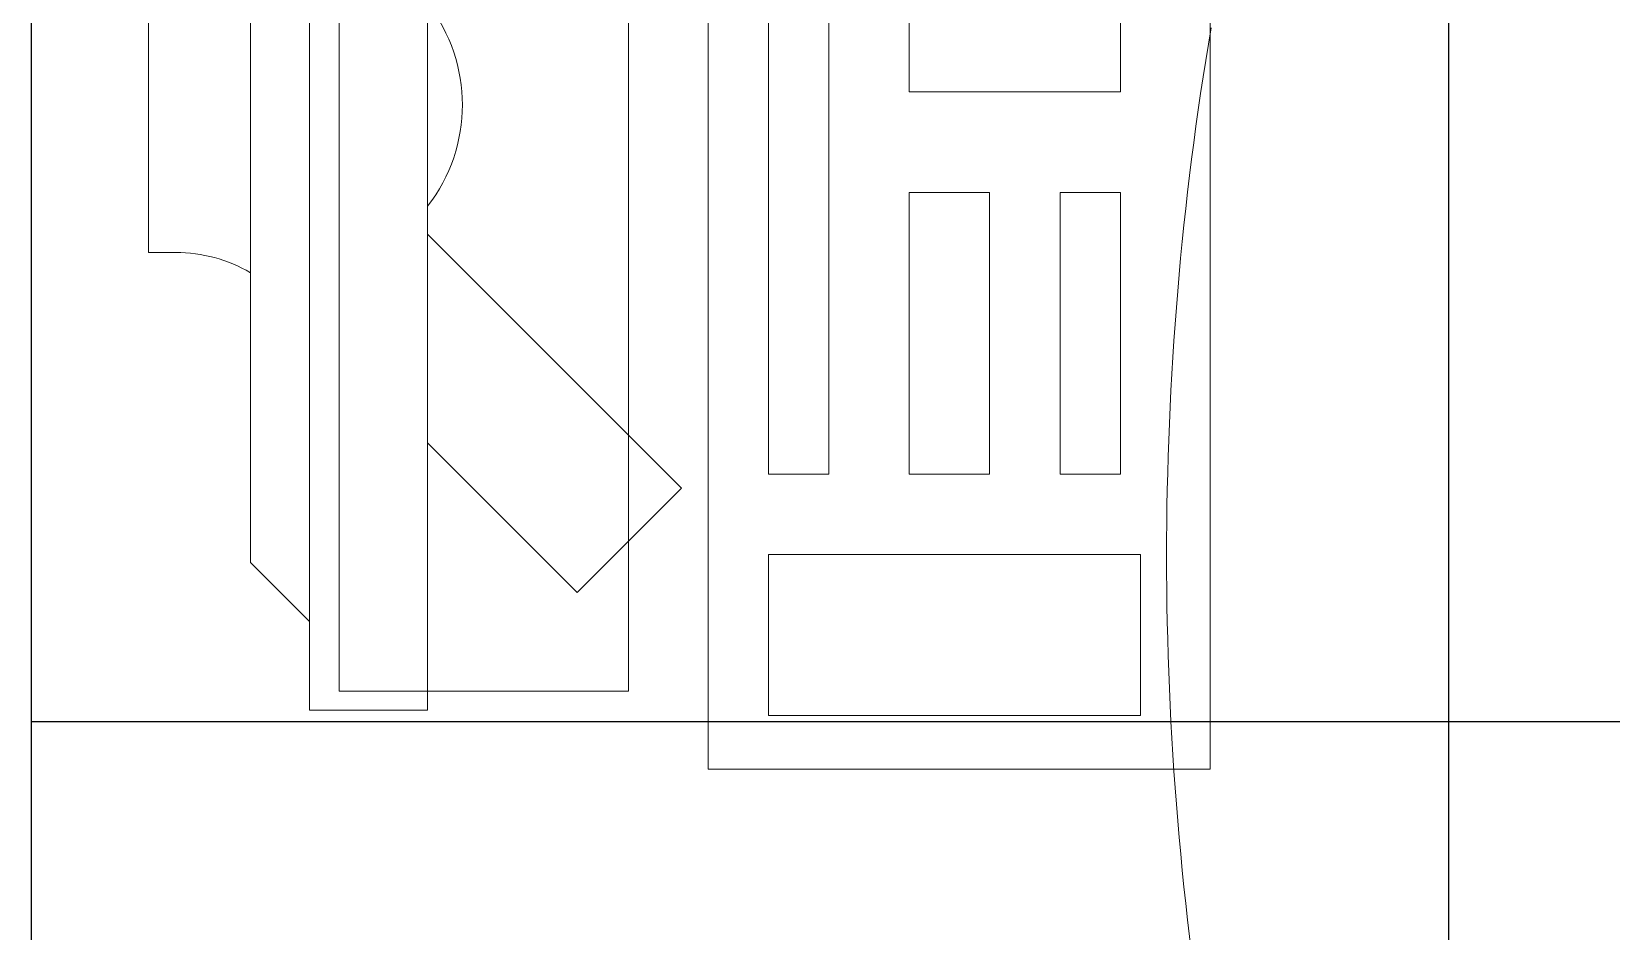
# Model space of a CAD drawing. Extents: x -12260 to 304645, y -29287 to 19916.
# Drawn here: x 19216 to 19751, y 3176 to 3481 of the extents above; entities that cross this region are included whole.
import ezdxf

# ---------------------------------------------------------------- set-up
doc = ezdxf.new("R2010")
doc.units = 0
doc.header["$LTSCALE"] = 0.25
doc.linetypes.add('DASHDOT', pattern=[25.4, 12.7, -6.35, 0, -6.35])
doc.layers.add('01-First Floor$0$FALSE CEILING', color=251, linetype='Continuous')
for name, color, linetype, lineweight in [('01-First Floor$0$LOADING', 253, 'Continuous', 5), ('01-First Floor$0$Walls', 251, 'Continuous', 5), ('E-LITE-CLNG-CNDT', 6, 'DASHDOT', 35)]:
    doc.layers.add(name, color=color, linetype=linetype, lineweight=lineweight)

# ---------------------------------------------------------------- blocks, each defined once
blk = doc.blocks.new('01-First Floor$0$ITCWLS1-P')
at = {"layer": '01-First Floor$0$LOADING'}
for p, q in [((-0.1699999999364366, 0.4500000000224986), (-0.1699999999982538, 2.177102942368947e-11)), ((5.8179239204037e-11, 0.4500000000006708), (0, -5.684341886080801e-14)), ((-0.3050894508817521, 0.4300000000222326, 5.3202569008301e-09), (-0.3050894508804873, 0.02000000002220759, 5.343067100739562e-09)), ((-0.265089450882698, 0.4300000000221189, 5.314275900412946e-09), (-0.2650894508814332, 0.0200000000220939, 5.33708610118977e-09)), ((-0.2949999999692636, 0.0263850739974032), (-0.2949999999146087, 0.409385074006309)), ((-0.1969999999965069, 0.0263850739865461), (-0.1969999999456604, 0.4093850739918139)), ((-0.3250894508822739, 0.3800000000193791, 5.32572680053689e-09), (-0.325089450880796, 0.07000000002517481, 5.343578302063889e-09)), ((-0.3596121910766215, 0.1750000000220666), (-0.3596121910766215, 0.2750000000220325)), ((-0.3503228691952245, 0.1750000000220666), (-0.3596121910766215, 0.1750000000220666)), ((-0.325089450880796, 0.07000000002517481, 5.343578302063889e-09), (-0.3050894508804731, 0.05000000002468141, 5.341579500765803e-09)), ((-0.1969999999965069, 0.0263850739865461), (-0.2949999999728163, 0.0263850739974032)), ((-0.3050894508804873, 0.02000000002220759, 5.343067100739562e-09), (-0.2650894508814332, 0.0200000000220939, 5.33708610118977e-09)), ((-0.1699999999982538, 2.177102942368947e-11), (0, -5.684341886080801e-14))]:
    blk.add_line(p, q, dxfattribs=at)
at = {"layer": '01-First Floor$0$LOADING', "extrusion": (2.482808999990439e-10, -3.184080000000002e-10, -1)}
for p, q in [((-0.265089450881959, 0.1811879379461629), (-0.1790704612764387, 0.09516894834109735)), ((-0.2650894508817601, 0.110477259827519), (-0.2144258003355617, 0.05981360928160484)), ((-0.1790704612764387, 0.09516894834109735), (-0.2144258003355617, 0.05981360928160484))]:
    blk.add_line(p, q, dxfattribs=at)
at = {"layer": '01-First Floor$0$LOADING'}
for points in [[(-0.1291389324433112, 0.4089273506178301), (-0.1291389324869954, 0.09995759135557591), (-0.1495693688193853, 0.0999575913592139), (-0.1495693687722905, 0.4304734261704652)], [(-0.149568471824324, 0.0999575913592139), (-0.1495690132306038, 0.09995768589050158), (-0.1495695460430682, 0.09995784057798573), (-0.1495700616679869, 0.0999580554217232), (-0.1495705601055022, 0.09995831323413995), (-0.1495710241680115, 0.0999586226091651), (-0.1495714452618131, 0.09995897495298323), (-0.1495718147930063, 0.09995936167166519), (-0.1495721327618185, 0.09995977417167978), (-0.1495724507305738, 0.09996034135917853), (-0.1495726999493172, 0.09996092573419446), (-0.1495728718243754, 0.09996152729667074), (-0.1495729663555494, 0.09996212885920386), (-0.1495729921367399, 0.09996274760925417), (-0.1495729405743305, 0.09996335776543219), (-0.1495728202617954, 0.09996397651542566), (-0.1495726226055183, 0.09996458667166053), (-0.1495723390117689, 0.09996511948423858), (-0.1495720382305308, 0.09996560073420824), (-0.1495716858868263, 0.09996603042168317), (-0.1495713077617609, 0.0999663999529048), (-0.1495708780743144, 0.09996673510914889), (-0.1495703968242879, 0.09996703589047229), (-0.1495698640117951, 0.09996728510918729), (-0.1495692882305946, 0.09996750854668335), (-0.1495686866679762, 0.09996762026548822), (-0.1495680679180111, 0.09996765464046575), (-0.1495674319805573, 0.09996762026548822), (-0.1495667960429898, 0.09996750854668335), (-0.1495661772930532, 0.09996732807798026), (-0.1495655843242218, 0.09996707026550666), (-0.1495650343242687, 0.09996674370296432), (-0.1495645444805405, 0.09996633120294973), (-0.149564123386881, 0.0999659187028783), (-0.1495637624492474, 0.0999654202654483), (-0.1495634530742791, 0.0999648702654099), (-0.1495632124492658, 0.09996427729669222), (-0.1495630319805059, 0.09996365854669875), (-0.1495629288555165, 0.09996303120288985), (-0.1495629030742975, 0.09996240385925148), (-0.1495629632305508, 0.09996180229671836), (-0.149563074949242, 0.09996130385917468), (-0.1495632382304564, 0.09996082260920502), (-0.1495634530742791, 0.09996035854669572), (-0.1495637022930794, 0.0999599116717036), (-0.1495639858868287, 0.0999595077654476), (-0.1495643038555272, 0.09995912964046738), (-0.1495646476055015, 0.09995880307798188), (-0.1495650171368368, 0.09995851089041707), (-0.1495654124492773, 0.09995826167170208), (-0.1495658335431074, 0.09995804682796461), (-0.1495667015118443, 0.09995775464045664), (-0.1495675952618285, 0.09995760854667424), (-0.149568471824324, 0.0999575913592139)], [(-0.1495726226055183, 0.0999608827654015), (-0.1495727429180533, 0.09996131245293327), (-0.1495728374493126, 0.09996174214046505), (-0.1495728976055943, 0.09996217182793998), (-0.1495729147929694, 0.09996260151547176), (-0.1495728976055943, 0.09996303120288985), (-0.1495728374493126, 0.09996346089042163), (-0.1495727343243232, 0.09996389057795341), (-0.1495725882305123, 0.09996432026542834), (-0.1495633327618862, 0.09996436323416447), (-0.1495630921368729, 0.0999635038592146), (-0.1495630061992586, 0.09996263589039245), (-0.1495630233867757, 0.09996220620297436), (-0.1495630921368729, 0.09996176792174083), (-0.1495631866680469, 0.09996132964045046), (-0.1495633327618862, 0.0999608827654015), (-0.1495726226055183, 0.0999608827654015)], [(-0.149568471824324, 0.09995767729668614), (-0.1495701905741953, 0.09995820151544876), (-0.1495701991680107, 0.09995830464049504), (-0.1495701304180557, 0.0999583905779673), (-0.1495702335430167, 0.0999584507342206), (-0.1495703882305577, 0.09995844214046201), (-0.1495705515118289, 0.09995844214046201), (-0.14957066323052, 0.09995851089041707), (-0.1495703452618216, 0.09995850229671532), (-0.1495701819805788, 0.09995851089041707), (-0.1495700444805834, 0.09995857104669881), (-0.1495701304180557, 0.09995873432791313), (-0.1495702679179658, 0.09995883745295941), (-0.149570594480565, 0.09995892339048851), (-0.1495709640117866, 0.09995894917170745), (-0.1495711358868164, 0.09995896635916779), (-0.1495712991679738, 0.09995900073420216), (-0.1495707233867734, 0.09995900073420216), (-0.1495707233867734, 0.09995908667167441), (-0.1495709468243831, 0.09995925854667576), (-0.149571196042956, 0.09995937026548063), (-0.1495717632305684, 0.09995945620295288), (-0.149571660105579, 0.09995949057798725), (-0.1495715397929871, 0.09995948198417182), (-0.1495714280742959, 0.09995949057798725), (-0.1495713335429798, 0.09995953354672338), (-0.1495714366679692, 0.09995988589048466), (-0.1495717460429375, 0.0999599116717036), (-0.1495720726055367, 0.09995992026546219), (-0.1495719608867319, 0.09995996323419831), (-0.1495718319805235, 0.09995996323419831), (-0.149571556980618, 0.09995996323419831), (-0.1495715913555102, 0.09996010073416528), (-0.1495716772929825, 0.09996020385921156), (-0.1495719265118396, 0.09996039292167325), (-0.149572381980505, 0.09996039292167325), (-0.1495723218243938, 0.0999604530779834), (-0.1495722358868079, 0.09996046167162831), (-0.1495720468243178, 0.0999604530779834), (-0.1495720210430136, 0.09996052182793846), (-0.1495720468243178, 0.09996059057795037), (-0.1495720811993806, 0.09996066792166403), (-0.1495720726055367, 0.09996074526543453), (-0.149568574949285, 0.09996074526543453), (-0.1495685491680376, 0.09996069370299665), (-0.1495685835429867, 0.09996064214044509), (-0.1495686007306176, 0.09996058198419178), (-0.1495685491680376, 0.09996051323417987), (-0.1495636249492236, 0.09996051323417987), (-0.149563539011865, 0.09996071948421559), (-0.1495633929179974, 0.09996071948421559), (-0.1495637882304379, 0.09995994604668113), (-0.1495685147930317, 0.09995986010920888), (-0.1495684632305938, 0.0999597569841626), (-0.1495683858867949, 0.09995967964044894), (-0.1495682827618054, 0.09995961089049388), (-0.1495682054180634, 0.09995951635920619), (-0.1495654038554903, 0.09995949057798725), (-0.1495641577617732, 0.09995945620295288), (-0.1495658507305677, 0.0999594304216771), (-0.149565902293034, 0.09995939604669957), (-0.149565902293034, 0.09995932729663082), (-0.149565902293034, 0.099959249952974), (-0.14956593666804, 0.09995916401544491), (-0.1495658077618316, 0.09995906089045548), (-0.1495656616680208, 0.09995900932796076), (-0.1495654983867496, 0.09995899214044357), (-0.1495653351055353, 0.09995899214044357), (-0.1495649827618308, 0.09995902651547794), (-0.1495646476055015, 0.09995900073420216), (-0.149564879636813, 0.0999589405780057), (-0.1495651632304771, 0.0999589405780057), (-0.1495654382304963, 0.0999589405780057), (-0.1495656874492397, 0.09995888042166712), (-0.1495656530742906, 0.09995870854663735), (-0.1495656272930717, 0.09995851089041707), (-0.14956525776185, 0.09995851089041707), (-0.1495653608868395, 0.0999584507342206), (-0.1495654983867496, 0.0999584507342206), (-0.1495656530742906, 0.0999584507342206), (-0.1495657905742007, 0.0999583905779673), (-0.1495658077618316, 0.0999582960466796), (-0.1495657476056351, 0.09995820151544876), (-0.1495660483868733, 0.0999580554217232), (-0.1495663663555717, 0.09995793510921658), (-0.1495670280742445, 0.09995777182797383), (-0.1495676897930025, 0.09995768589050158), (-0.1495683515117889, 0.09995767729668614), (-0.149568471824324, 0.09995767729668614)], [(-0.1495706202617839, 0.09996450073424512), (-0.149570594480565, 0.0999646210466949), (-0.1495705772930478, 0.09996474995296012), (-0.1495723561992861, 0.09996479292175309), (-0.1495706202617839, 0.09996481010921343), (-0.1495705171367661, 0.09996490464044427), (-0.1495704913555471, 0.09996499057797337), (-0.1495705171367661, 0.09996507651544562), (-0.149570637449159, 0.09996507651544562), (-0.1495705601055022, 0.09996517964037821), (-0.1495706116679401, 0.0999652655779073), (-0.1495707233867734, 0.09996527417172274), (-0.1495709897930055, 0.0999652655779073), (-0.1495710585429606, 0.09996517964037821), (-0.1495711530743336, 0.09996511089042315), (-0.1495713593243408, 0.09996495620288215), (-0.1495713679180284, 0.09996503354670949), (-0.1495713249492781, 0.0999650937029628), (-0.1495712819805419, 0.09996515385915927), (-0.1495712733867549, 0.09996523979668837), (-0.1495720726055367, 0.0999652655779073), (-0.1495718921368052, 0.09996529135923993), (-0.1495716944805281, 0.09996529135923993), (-0.1495712991679738, 0.09996529995294168), (-0.1495711702617655, 0.09996548042170161), (-0.1495710499493725, 0.09996570385919767), (-0.1495711874493963, 0.09996575542169239), (-0.1495713679180426, 0.09996575542169239), (-0.1495717632305684, 0.09996575542169239), (-0.1495700444805834, 0.09996603901544177), (-0.1495700788555894, 0.09996596167172811), (-0.1495700874491774, 0.09996584995292324), (-0.1495699929180034, 0.0999658241717043), (-0.1495698640117951, 0.09996584995292324), (-0.149569786668053, 0.09996602182792458), (-0.1495697522929902, 0.09996613354672945), (-0.149569760886834, 0.09996624526542064), (-0.1495712991679738, 0.09996624526542064), (-0.1495698983867442, 0.09996627964045501), (-0.149569760886834, 0.09996642573418058), (-0.1495698124492719, 0.09996655464044579), (-0.1495698382305761, 0.09996662339040085), (-0.1495698382305761, 0.0999667093278731), (-0.1495707233867734, 0.09996673510914889), (-0.1495704655742429, 0.09996678667170045), (-0.1495701905741669, 0.09996678667170045), (-0.1495696147929948, 0.0999667952654022), (-0.1495695546368268, 0.09996688120287445), (-0.1495696147929948, 0.09996699292167932), (-0.1495697093242541, 0.09996701870301195), (-0.1495698382305761, 0.09996701870301195), (-0.149569760886834, 0.09996725073420976), (-0.1495687038556071, 0.09996750854668335), (-0.1495681624492136, 0.09996757729669525), (-0.149567612449232, 0.0999675687029935), (-0.1495674663555917, 0.09996748276546441), (-0.1495672944805335, 0.09996745698418863), (-0.149567122605589, 0.0999674226092111), (-0.1495670022929971, 0.09996728510918729), (-0.1495661429180473, 0.09996722495299082), (-0.1495669765117782, 0.09996716479668066), (-0.1495668046368337, 0.09996699292167932), (-0.1495666069805566, 0.09996687260922954), (-0.1495663921368475, 0.09996680385921763), (-0.149566160105536, 0.09996676948421168), (-0.149565197605483, 0.09996673510914889), (-0.1495662632305255, 0.09996673510914889), (-0.1495662202617893, 0.0999666147966991), (-0.1495662890117444, 0.09996658901542332), (-0.1495663319805942, 0.09996653745287176), (-0.1495664265117966, 0.09996642573418058), (-0.1495666069805566, 0.0999664687029167), (-0.149566658542966, 0.0999666147966991), (-0.1495667960429898, 0.09996673510914889), (-0.1495668905743059, 0.09996667495295242), (-0.149566864793087, 0.09996656323420439), (-0.1495668046368337, 0.09996646010921495), (-0.1495667015118158, 0.09996637417171428), (-0.1495665726056075, 0.0999663054217308), (-0.1495651374492581, 0.09996627964045501), (-0.1495646476055015, 0.09996627964045501), (-0.1495664007305493, 0.09996609917169508), (-0.1495664265117966, 0.09996602182792458), (-0.1495663749492167, 0.09996591010923339), (-0.1495662632305255, 0.0999658155779457), (-0.1495641577617732, 0.09996575542169239), (-0.1495661772930532, 0.09996575542169239), (-0.1495662804180711, 0.09996559214044964), (-0.1495663835430605, 0.09996560932790999), (-0.1495665124492405, 0.09996565229670296), (-0.1495665124492405, 0.09996572964041661), (-0.1495668046368337, 0.09996575542169239), (-0.149567122605589, 0.09996575542169239), (-0.1495671999492743, 0.09996568667173733), (-0.1495672858868602, 0.09996553198419633), (-0.1495671999492743, 0.09996536010919499), (-0.1495638483868191, 0.09996529995294168), (-0.1495664007305493, 0.09996522260922802), (-0.1495662632305255, 0.09996507651544562), (-0.1495663233868072, 0.0999648702654099), (-0.149563539011865, 0.09996481010921343), (-0.1495662804180711, 0.09996473276538609), (-0.1495663491680119, 0.0999646296404535), (-0.1495663663555433, 0.09996450073424512), (-0.1495665468242748, 0.09996450073424512), (-0.1495665897930252, 0.09996461245293631), (-0.1495666327617755, 0.09996474995296012), (-0.149566959324261, 0.0999647757342359), (-0.1495673202617525, 0.09996479292175309), (-0.1495673460429714, 0.09996450073424512), (-0.1495706202617839, 0.09996450073424512)], [(-0.1495707835429982, 0.09996536010919499), (-0.1495707749492112, 0.09996538589047077), (-0.1495707663556232, 0.09996540307793111), (-0.1495707147930432, 0.0999654288592069), (-0.14957066323052, 0.09996544604672408), (-0.1495706202617839, 0.09996547182794302), (-0.149570594480565, 0.09996544604672408), (-0.1495705772930478, 0.0999654202654483), (-0.1495705858867211, 0.09996538589047077), (-0.1495706030742383, 0.09996536010919499), (-0.1495706288555709, 0.09996534292173465), (-0.1495706546367899, 0.09996533432791921), (-0.1495706890118242, 0.09996533432791921), (-0.1495707233867734, 0.09996536010919499), (-0.1495707835429982, 0.09996536010919499)], [(-0.149570439793024, 0.09996536010919499), (-0.1495704054179754, 0.09996553198419633), (-0.1495703796367707, 0.09996562651542718), (-0.1495703280741907, 0.09996570385919767), (-0.1495700444805834, 0.09996570385919767), (-0.1495700444805834, 0.09996550620292055), (-0.1495701476055444, 0.09996551479673599), (-0.1495702249492297, 0.09996544604672408), (-0.1495703108868156, 0.09996536870295358), (-0.149570439793024, 0.09996536010919499)], [(-0.1495698983867442, 0.0999648702654099), (-0.1495698811991986, 0.09996500776543371), (-0.1495698038555702, 0.09996516245291787), (-0.1495696749492481, 0.09996521401541258), (-0.1495695202618208, 0.09996521401541258), (-0.1495691851056336, 0.09996522260922802), (-0.149569477292971, 0.09996498198421477), (-0.1495696577618162, 0.09996488745292709), (-0.1495698640117951, 0.0999648702654099), (-0.1495698983867442, 0.0999648702654099)], [(-0.1495697179179842, 0.09996536010919499), (-0.1495696663555179, 0.09996549760919038), (-0.1495695804180457, 0.09996565229670296), (-0.1495693397930324, 0.09996569526543908), (-0.149569090574218, 0.09996569526543908), (-0.149568574949285, 0.09996570385919767), (-0.1495685577617678, 0.09996560932790999), (-0.1495686007306176, 0.09996551479673599), (-0.1495687554180449, 0.09996536010919499), (-0.1495697179179842, 0.09996536010919499)], [(-0.1495692108868525, 0.09996633120294973), (-0.1495691851056336, 0.09996637417171428), (-0.1495691163555364, 0.09996638276544445), (-0.1495690476055813, 0.0999663999529048), (-0.1495690046367315, 0.0999664687029167), (-0.1495691507305992, 0.09996651167165282), (-0.1495692968241826, 0.09996648589040547), (-0.1495694429180219, 0.09996645151545636), (-0.1495696147929948, 0.09996645151545636), (-0.1495696405741853, 0.0999666147966991), (-0.1495694686992408, 0.09996665776543523), (-0.1495692710429637, 0.09996664057791804), (-0.1495688585430059, 0.0999666147966991), (-0.1495687983867811, 0.09996651167165282), (-0.149568574949285, 0.09996647729673214), (-0.1495684460430766, 0.09996645151545636), (-0.1495683257305416, 0.09996636557792726), (-0.1495692108868525, 0.09996633120294973)], [(-0.1495694171368029, 0.09996586714044042), (-0.1495693226055437, 0.09996597885921688), (-0.1495692280742276, 0.09996618510922417), (-0.1495684288555594, 0.09996618510922417), (-0.1495684116680138, 0.09996605620295895), (-0.1495684890118127, 0.09996590151541795), (-0.1495683429179735, 0.09996587573419902), (-0.1495684116680138, 0.09996585854673867), (-0.1495689186992593, 0.09996584995292324), (-0.1495694171368029, 0.09996586714044042)], [(-0.1495687554180449, 0.0999648702654099), (-0.1495686952617632, 0.09996507651544562), (-0.1495685405742506, 0.0999650937029628), (-0.1495683686992777, 0.0999651022967214), (-0.1495683515117605, 0.09996489604674252), (-0.1495685405742506, 0.0999648702654099), (-0.1495687554180449, 0.0999648702654099)], [(-0.1495685147930317, 0.09996000620299128), (-0.1495684890118127, 0.09996034995293712), (-0.1495637624492474, 0.09996037573415606), (-0.1495637624492474, 0.09996028979662697), (-0.1495637968242818, 0.09996019526545297), (-0.1495638741680239, 0.09996000620299128), (-0.1495685147930317, 0.09996000620299128)], [(-0.1495676897929741, 0.09995922417169822), (-0.1495678530742452, 0.0999592757341361), (-0.1495679476056182, 0.09995930151541188), (-0.1495680421367922, 0.09995934448420485), (-0.14956777573056, 0.09995939604669957), (-0.1495674749491798, 0.09995939604669957), (-0.1495668561992431, 0.09995939604669957), (-0.1495669163556101, 0.09995931010917047), (-0.1495670968242564, 0.09995926714049119), (-0.1495672858868602, 0.09995925854667576), (-0.1495674921368106, 0.09995925854667576), (-0.1495676897929741, 0.09995922417169822)], [(-0.149567612449232, 0.09996609917169508), (-0.149567715574193, 0.09996618510922417), (-0.1495676811993008, 0.09996618510922417), (-0.1495676296368629, 0.09996618510922417), (-0.1495676038556155, 0.09996618510922417), (-0.1495675780742829, 0.09996616792170698), (-0.1495675694806096, 0.09996614214037436), (-0.1495675694806096, 0.09996609917169508), (-0.149567612449232, 0.09996609917169508)], [(-0.1495673460429714, 0.0999648702654099), (-0.1495672515117974, 0.09996500776543371), (-0.1495671827618423, 0.09996517964037821), (-0.1495669765117782, 0.09996520542171083), (-0.1495667530742537, 0.09996522260922802), (-0.1495667530742537, 0.0999648702654099), (-0.1495673202617525, 0.0999648702654099), (-0.1495673460429714, 0.0999648702654099)]]:
    blk.add_lwpolyline(points, dxfattribs=at)
for points in [[(-0.1018984156073657, 0.4304734261639851), (-0.03039169360621941, 0.430473426156766), (-0.03039169363538008, 0.2294380549173525), (-0.1018984156364695, 0.2294380549245716)], [(-0.1018984156401075, 0.1953641349062991), (-0.07465770397172378, 0.195364134902718), (-0.07465770398562199, 0.09995759134710624), (-0.1018984156540057, 0.09995759135063054)], [(-0.0303916936390749, 0.19536413489908), (-0.05082212997157853, 0.19536413489908), (-0.05082212998445357, 0.09995759134392301), (-0.03039169365186467, 0.09995759134386617)], [(-0.149569440002665, 0.09996346430301628), (-0.149569438420798, 0.0999634824943314), (-0.1495694336751683, 0.09996349989472719), (-0.1495694257660034, 0.09996351650414681), (-0.1495694146930191, 0.09996353074080844), (-0.1495694012472768, 0.0999635433956314), (-0.1495693854287623, 0.09996355288672021), (-0.1495693688193569, 0.09996355921407485), (-0.1495693506279565, 0.09996356633240566), (-0.1495693340185653, 0.09996357582355131), (-0.1495693197819037, 0.09996358847837428), (-0.1495693079179858, 0.09996360350595523), (-0.1495692984269681, 0.0999636201154317), (-0.1495692920994713, 0.09996363830668997), (-0.149569288935794, 0.09996365728892442), (-0.1495692897267418, 0.09996367627110203), (-0.1495692936813384, 0.09996369525333648), (-0.1495693007996977, 0.09996371265373227), (-0.1495693102908433, 0.09996372926309505), (-0.1495693229455526, 0.09996374349981352), (-0.1495693379732472, 0.099963755363774), (-0.1495693553736004, 0.09996376406388663), (-0.1495693735648445, 0.09996377039135496), (-0.1495693925470505, 0.09996377276411295), (-0.1495698908304064, 0.09996377276411295), (-0.1495699074398544, 0.09996377197319362), (-0.1495699232583547, 0.09996376801859697), (-0.1495699382859073, 0.09996376090026615), (-0.149569951731678, 0.09996375219998299), (-0.1495699643864725, 0.09996374112705553), (-0.1495699738776466, 0.09996372768131323), (-0.1495699817868399, 0.09996371265373227), (-0.1495699865323559, 0.09996369683517514), (-0.1495699881143082, 0.09996368022575552), (-0.1495699873233605, 0.09996366361633591), (-0.1495699841595695, 0.09996364779777878), (-0.1495699778322432, 0.09996363277019782), (-0.1495699691320169, 0.09996361853353619), (-0.1495699580590042, 0.0999636066696894), (-0.1495699446132903, 0.09996359638762442), (-0.1495699303766287, 0.09996358847837428), (-0.1495699145581284, 0.09996358294188212), (-0.1495698916213541, 0.09996357661449906), (-0.1495698702663049, 0.09996356791430117), (-0.1495698497022602, 0.09996355525953504), (-0.1495698315108029, 0.09996354102287341), (-0.1495698149013549, 0.09996352441334011), (-0.1495698006646933, 0.0999635054311625), (-0.1495697895917374, 0.09996348486708939), (-0.1495697808916105, 0.0999634635121538), (-0.149569774564128, 0.099963440575209), (-0.1495697721913842, 0.09996341684745857), (-0.1495697247358692, 0.09996244400861087), (-0.1495697207812725, 0.09996237915277106), (-0.1495697191994338, 0.09996231350589824), (-0.1495697207812725, 0.09996224865000158), (-0.1495697247358692, 0.09996218300307191), (-0.1495697286904658, 0.09996214029314388), (-0.1495697365998012, 0.09996209837402148), (-0.1495697468817525, 0.09996205645495593), (-0.1495697595365755, 0.09996201532686655), (-0.1495697753550758, 0.09996197498963966), (-0.1495697935464193, 0.09996193623425143), (-0.1495698149013549, 0.09996189826989621), (-0.1495698378383565, 0.09996186188720912), (-0.1495698639389218, 0.09996182787745056), (-0.1495698916213541, 0.09996179465849764), (-0.149569922467407, 0.09996176381247324), (-0.1495699541044075, 0.09996173533914998), (-0.1495699881143082, 0.09996170923858472), (-0.1495700237059054, 0.09996168471985811), (-0.1495700616703459, 0.09996166336486567), (-0.1495700996347296, 0.09996164438268806), (-0.149570139971928, 0.0999616277732116), (-0.1495701803091549, 0.09996161353654998), (-0.1495702222282205, 0.09996160246362251), (-0.1495702641473144, 0.09996159455437237), (-0.1495703076481902, 0.09996158901788021), (-0.1495703503582035, 0.09996158664506538), (-0.1495703930681884, 0.09996158664506538), (-0.1495704365690642, 0.09996159059966203), (-0.1495704856066595, 0.09996159850896902), (-0.1495705338530797, 0.09996160958195333), (-0.1495705813086943, 0.09996162381861495), (-0.1495706279732474, 0.0999616412189539), (-0.1495706738469096, 0.09996166178302701), (-0.1495707062748295, 0.09996167839244663), (-0.1495707363301335, 0.09996169816560041), (-0.1495707655943477, 0.09996172031156902), (-0.1495707924858323, 0.09996174483023879), (-0.1495708162135543, 0.09996177172172338), (-0.1495708383594945, 0.09996180098596597), (-0.1495708573416721, 0.09996183183204721), (-0.1495708739510917, 0.09996186505094329), (-0.149570887396834, 0.09996189906081554), (-0.1495709063791537, 0.0999619599620587), (-0.1495709229885449, 0.09996202165427803), (-0.1495709364343156, 0.09996208492833603), (-0.1495709475072715, 0.09996214820233718), (-0.1495709554164932, 0.09996221147645201), (-0.1495709609529285, 0.09996227554148618), (-0.1495709625348809, 0.0999623396064635), (-0.1495709617439331, 0.09996240367144082), (-0.1495709585801421, 0.09996246773641815), (-0.149570887396834, 0.099963440575209), (-0.149570882651318, 0.09996346034836279), (-0.1495708755329304, 0.09996347853967791), (-0.1495708660418984, 0.09996349594001686), (-0.1495708541779948, 0.09996351175857399), (-0.1495708399413331, 0.09996352599523561), (-0.1495708241228328, 0.09996353785911083), (-0.1495708067224939, 0.09996354814120423), (-0.149570787740231, 0.09996355525953504), (-0.1495707687580534, 0.09996355921407485), (-0.1495707521486338, 0.09996356712338184), (-0.1495707379119438, 0.09996357661449906), (-0.1495707244662299, 0.09996358847837428), (-0.1495707141841507, 0.0999636027150359), (-0.1495707054839244, 0.09996361774261686), (-0.1495706991565555, 0.09996363435209332), (-0.1495706959929066, 0.09996365175243227), (-0.1495706959929066, 0.09996366994374739), (-0.1495706983656362, 0.09996368734408634), (-0.1495707031111806, 0.09996370395350596), (-0.1495707110204592, 0.09996371977206309), (-0.1495707213025241, 0.09996373400872471), (-0.1495707339572334, 0.09996374666349084), (-0.149570748193895, 0.09996375694555582), (-0.149570764012509, 0.09996376564578213), (-0.1495707806219571, 0.09996377039135496), (-0.1495707980222676, 0.09996377355503228), (-0.1495708162135543, 0.09996377276411295), (-0.1495715517745566, 0.09996377276411295), (-0.1495715707568195, 0.09996377039135496), (-0.1495715889481062, 0.0999637648548628), (-0.1495716055574974, 0.09996375694555582), (-0.1495716213760119, 0.09996374587262835), (-0.1495716348217684, 0.09996373321780538), (-0.1495716466856436, 0.09996371819016758), (-0.1495716553858699, 0.09996370158074797), (-0.149571661713253, 0.09996368338948969), (-0.1495716648769303, 0.09996366440725524), (-0.1495716656678212, 0.09996364542502079), (-0.1495716632950916, 0.09996362644278634), (-0.1495716577586563, 0.09996360825152806), (-0.14957164905843, 0.09996359164210844), (-0.149571638776365, 0.09996357582355131), (-0.149571625330708, 0.09996356237786586), (-0.1495716103030418, 0.09996355051396222), (-0.1495715929027028, 0.0999635418137359), (-0.1495715755023355, 0.09996353548638126), (-0.1495715588929443, 0.09996352757707427), (-0.149571543074444, 0.0999635172950093), (-0.149571530419621, 0.09996350384932384), (-0.1495715193466083, 0.09996348882168604), (-0.149571510646382, 0.09996347221232327), (-0.1495715059008944, 0.09996345402100815), (-0.149571503528108, 0.09996343582963618), (-0.1495715043190557, 0.09996341684745857), (-0.1495715517745566, 0.09996244400861087), (-0.1495715573111056, 0.0999623759890369), (-0.1495715588929443, 0.0999623071785436), (-0.1495715581019965, 0.09996223836799345), (-0.1495715533563668, 0.09996216955738646), (-0.1495715462380929, 0.09996210074683631), (-0.1495715351651086, 0.09996203272726234), (-0.1495715209284469, 0.09996196549855085), (-0.1495715043190557, 0.09996189906081554), (-0.1495714892914464, 0.09996185555985448), (-0.1495714718911074, 0.09996181364078893), (-0.1495714521178968, 0.09996177330356204), (-0.1495714291811225, 0.09996173375725448), (-0.149571403871505, 0.09996169658376175), (-0.1495713761890727, 0.09996166020118835), (-0.1495713461339108, 0.09996162698229227), (-0.1495713137059056, 0.09996159455437237), (-0.1495712796961186, 0.0999615652900161), (-0.1495712433135168, 0.09996153760761217), (-0.1495712053491332, 0.09996151308888557), (-0.1495711658028256, 0.09996149094303064), (-0.1495711246747078, 0.09996147196079619), (-0.1495710503275802, 0.09996144190557743), (-0.1495709759805948, 0.09996141580506901), (-0.1495708992607661, 0.09996139286818106), (-0.1495708225409942, 0.09996137309508413), (-0.1495707450302177, 0.099961357276527), (-0.1495706667286356, 0.09996134383084154), (-0.1495705876360205, 0.09996133433975274), (-0.1495705085434054, 0.09996132801234126), (-0.1495704294508187, 0.09996132484866393), (-0.1495703495672558, 0.09996132563952642), (-0.1495702704747828, 0.09996132959417992), (-0.1495702103643168, 0.09996133750343006), (-0.1495701510449408, 0.09996134857641437), (-0.1495700925164556, 0.099961362813076), (-0.1495700347788613, 0.09996138021341494), (-0.1495699778322432, 0.09996139998651188), (-0.1495699216765161, 0.09996142213248049), (-0.1495698671025991, 0.09996144823304576), (-0.1495698196469846, 0.09996147116987686), (-0.1495697737732371, 0.09996149806136145), (-0.1495697294814136, 0.09996152732560404), (-0.1495696875623196, 0.09996155975358079), (-0.1495696480160404, 0.09996159455437237), (-0.1495696100516568, 0.0999616317278651), (-0.1495695752508652, 0.09996167206509199), (-0.1495695428229453, 0.0999617139841007), (-0.1495695135587312, 0.09996175748506175), (-0.1495694874581659, 0.09996180414964329), (-0.1495694621484915, 0.09996185476887831), (-0.1495694407935559, 0.09996190697006568), (-0.1495694210203453, 0.0999619599620587), (-0.149569405201845, 0.09996201374497105), (-0.1495693917561027, 0.09996206831891641), (-0.1495693806832321, 0.09996212447464359), (-0.1495693735648445, 0.0999621798393946), (-0.1495693688193569, 0.09996223678615479), (-0.1495693672375182, 0.09996229294188197), (-0.1495693688193569, 0.0999623490975523)], [(-0.1495665689417365, 0.099963440575209), (-0.1495665673598978, 0.09996345876658097), (-0.1495665626143534, 0.09996347616691992), (-0.1495665547050749, 0.09996349277639638), (-0.1495665436321758, 0.099963507013058), (-0.1495665301864619, 0.09996351966782413), (-0.149566514367848, 0.09996352915896978), (-0.1495664977583999, 0.09996353548638126), (-0.1495664795671416, 0.0999635418137359), (-0.1495664621668027, 0.09996355051396222), (-0.1495664463483024, 0.09996356158688968), (-0.1495664329025885, 0.09996357503263198), (-0.1495664218295758, 0.09996359085113227), (-0.1495664131293495, 0.09996360825152806), (-0.1495664068020233, 0.09996362644278634), (-0.1495664044292653, 0.09996364542502079), (-0.1495664044292653, 0.09996366519811772), (-0.1495664083838619, 0.09996368418040902), (-0.1495664147111881, 0.0999637023716673), (-0.1495664242023622, 0.09996371898114376), (-0.1495664360662374, 0.09996373400872471), (-0.1495664503028991, 0.09996374745446701), (-0.1495664661213993, 0.09996375773653199), (-0.1495664835217383, 0.09996376564578213), (-0.1495665025040296, 0.09996377118221744), (-0.1495665214862356, 0.09996377276411295), (-0.1495672333194022, 0.09996377276411295), (-0.149567249928964, 0.09996377197319362), (-0.1495672657474643, 0.09996376801859697), (-0.1495672807750168, 0.09996376090026615), (-0.1495672942207875, 0.09996375219998299), (-0.1495673068756105, 0.09996374112705553), (-0.149567316366614, 0.09996372768131323), (-0.1495673242759494, 0.09996371265373227), (-0.149567329021437, 0.09996369683517514), (-0.1495673306032756, 0.09996368022575552), (-0.1495673298123847, 0.09996366361633591), (-0.149567326648679, 0.09996364779777878), (-0.1495673203213528, 0.09996363277019782), (-0.1495673116211265, 0.09996361853353619), (-0.1495673005481137, 0.0999636066696894), (-0.1495672871023999, 0.09996359638762442), (-0.1495672728657382, 0.09996358847837428), (-0.1495672570472379, 0.09996358294188212), (-0.149567239646899, 0.09996357819636614), (-0.149567223037451, 0.09996357028705916), (-0.1495672080098984, 0.09996356000505102), (-0.1495671945641277, 0.09996354735022805), (-0.1495671827002525, 0.09996353311356643), (-0.1495671740000262, 0.0999635172950093), (-0.1495671668817522, 0.09996350068564652), (-0.1495671629270134, 0.0999634824943314), (-0.1495671621361225, 0.09996346430301628), (-0.1495671621361225, 0.09996282365312936), (-0.1495682061582784, 0.09996282365312936), (-0.1495682061582784, 0.09996346430301628), (-0.1495682045764397, 0.0999634824943314), (-0.1495682014127624, 0.09996350068564652), (-0.1495681942943747, 0.09996351808598547), (-0.1495681855942479, 0.09996353390448576), (-0.14956817373033, 0.09996354814120423), (-0.1495681602846162, 0.09996356000505102), (-0.1495681452570068, 0.09996357028705916), (-0.1495681286476156, 0.09996357819636614), (-0.1495681112472766, 0.09996358294188212), (-0.1495680954286627, 0.09996358847837428), (-0.1495680804010533, 0.09996359559670509), (-0.1495680669553394, 0.09996360587877007), (-0.1495680558824688, 0.09996361853353619), (-0.1495680463912947, 0.09996363197927849), (-0.1495680400639685, 0.09996364779777878), (-0.1495680361092298, 0.09996366361633591), (-0.1495680353183388, 0.09996368022575552), (-0.1495680376910684, 0.09996369683517514), (-0.1495680424367265, 0.0999637134446516), (-0.1495680503458914, 0.09996372768131323), (-0.1495680598370654, 0.09996374112705553), (-0.1495680724918884, 0.09996375299098759), (-0.1495680867285358, 0.09996376169118548), (-0.1495681017561026, 0.09996376801859697), (-0.1495681183655506, 0.09996377197319362), (-0.1495681349749418, 0.09996377276411295), (-0.1495688705359441, 0.09996377276411295), (-0.1495688863545581, 0.09996377197319362), (-0.1495689021730584, 0.09996376722762079), (-0.1495689172006678, 0.09996376090026615), (-0.1495689306463817, 0.09996375140906366), (-0.1495689425102, 0.0999637403361362), (-0.149568952792265, 0.0999637268903939), (-0.1495689599106527, 0.09996371265373227), (-0.1495689646561402, 0.09996369683517514), (-0.1495689662379789, 0.09996368022575552), (-0.149568965447088, 0.09996366440725524), (-0.1495689622833822, 0.09996364779777878), (-0.1495689559559139, 0.09996363277019782), (-0.1495689472558297, 0.09996361932445552), (-0.1495689369737647, 0.0999636066696894), (-0.149568923527994, 0.09996359638762442), (-0.1495689092913324, 0.09996358847837428), (-0.1495688942637798, 0.09996358294188212), (-0.1495688776543318, 0.09996357503263198), (-0.1495688626267793, 0.09996356395970452), (-0.1495688491810085, 0.09996355130488155), (-0.1495688381080527, 0.09996353627730059), (-0.1495688301988309, 0.09996351966782413), (-0.1495688246622819, 0.09996350147656585), (-0.1495688222895524, 0.09996348328525073), (-0.1495688230804433, 0.09996346430301628), (-0.1495688230804433, 0.09996173296633515), (-0.1495688214986046, 0.0999617139841007), (-0.149568823871391, 0.09996169500192309), (-0.1495688286168786, 0.0999616776015273), (-0.1495688373171049, 0.09996166020118835), (-0.1495688483901176, 0.0999616451736074), (-0.1495688618358315, 0.09996163251872758), (-0.1495688768634409, 0.09996162144585696), (-0.1495688942637798, 0.09996161432752615), (-0.1495689124550381, 0.099961608791034), (-0.149568929064543, 0.09996160009086452), (-0.1495689440921524, 0.09996158901788021), (-0.1495689567468617, 0.09996157557208107), (-0.1495689670289266, 0.09996155975358079), (-0.1495689749382052, 0.099961542353185), (-0.1495689788928019, 0.09996152416192672), (-0.1495689804746405, 0.09996150597055475), (-0.1495689781018825, 0.09996148698837715), (-0.1495689733563665, 0.09996146879711887), (-0.1495689646561402, 0.09996145218767083), (-0.1495689535831559, 0.09996143716006145), (-0.1495689401374136, 0.09996142450523848), (-0.1495689243189418, 0.0999614134322826), (-0.1495689069186028, 0.0999614063139802), (-0.1495688887273161, 0.09996140156840738), (-0.1495688705359441, 0.09996140077748805), (-0.1495681587027775, 0.09996140077748805), (-0.1495681397205715, 0.09996140235932671), (-0.1495681223201188, 0.0999614063139802), (-0.1495681049197799, 0.0999614142231735), (-0.1495680898922274, 0.09996142450523848), (-0.1495680764464566, 0.09996143795103762), (-0.1495680653735008, 0.09996145297856174), (-0.149568057464279, 0.0999614695880382), (-0.14956805192773, 0.09996148698837715), (-0.1495680503458914, 0.09996150597055475), (-0.1495680511368391, 0.09996152416192672), (-0.1495680558824688, 0.099961542353185), (-0.1495680630007143, 0.09996155975358079), (-0.1495680732827793, 0.09996157478116174), (-0.1495680859376307, 0.09996158901788021), (-0.1495681001742923, 0.09996160009086452), (-0.1495681167836835, 0.09996160800005782), (-0.1495681349749418, 0.09996161432752615), (-0.1495681500025512, 0.09996161907304213), (-0.1495681642392128, 0.09996162698229227), (-0.1495681768940074, 0.09996163647343792), (-0.1495681871761008, 0.09996164912820404), (-0.1495681958763271, 0.09996166257394634), (-0.1495682014127624, 0.0999616776015273), (-0.1495682053673306, 0.09996169262910826), (-0.1495682061582784, 0.09996170923858472), (-0.1495682061582784, 0.09996253891983997), (-0.1495671621361225, 0.09996253891983997), (-0.1495671621361225, 0.09996170923858472), (-0.1495671629270134, 0.0999616910472696), (-0.1495671668817522, 0.09996167285601132), (-0.1495671740000262, 0.09996165624653486), (-0.1495671827002525, 0.09996164042803457), (-0.1495671945641277, 0.09996162619137294), (-0.1495672080098984, 0.09996161353654998), (-0.149567223037451, 0.09996160325454184), (-0.149567239646899, 0.0999615953452917), (-0.1495672570472379, 0.09996159059966203), (-0.1495672728657382, 0.09996158506322672), (-0.1495672871023999, 0.09996157715391973), (-0.1495673005481137, 0.09996156766283093), (-0.1495673116211265, 0.09996155500795112), (-0.1495673211122437, 0.09996154077128949), (-0.1495673274395983, 0.09996152574376538), (-0.1495673306032756, 0.09996150913428892), (-0.1495673313942234, 0.0999614925248693), (-0.1495673298123847, 0.09996147670636901), (-0.1495673250668403, 0.0999614600969494), (-0.1495673171575618, 0.09996144586023092), (-0.1495673068756105, 0.09996143241454547), (-0.1495672950116784, 0.09996142134156116), (-0.1495672807750168, 0.09996141185047236), (-0.1495672657474643, 0.09996140552306088), (-0.149567249928964, 0.09996140156840738), (-0.1495672333194022, 0.09996140077748805), (-0.1495665214862356, 0.09996140077748805), (-0.1495665040858682, 0.09996140235932671), (-0.149566488267368, 0.09996140789581887), (-0.1495664732398154, 0.09996141580506901), (-0.1495664597940731, 0.09996142608713399), (-0.1495664487210888, 0.09996143874190011), (-0.1495664392299147, 0.09996145297856174), (-0.1495664329025885, 0.09996146879711887), (-0.1495664297387975, 0.09996148540653849), (-0.1495664289478498, 0.0999615020159581), (-0.1495664313207499, 0.09996151941632547), (-0.1495664360662374, 0.09996153523485418), (-0.1495664439754592, 0.09996155026243514), (-0.149566455048415, 0.09996156370817744), (-0.149566467703238, 0.09996157478116174), (-0.1495664819398996, 0.09996158427230739), (-0.1495664977583999, 0.09996159059966203), (-0.1495665135769002, 0.09996159929988835), (-0.1495665286045096, 0.09996161037287266), (-0.1495665412593326, 0.09996162302769562), (-0.1495665515413975, 0.09996163805527658), (-0.1495665602416238, 0.0999616546646962), (-0.1495665657780592, 0.09996167206509199), (-0.1495665689417365, 0.09996169025635027), (-0.1495665689417365, 0.09996170923858472)], [(-0.1495644524241868, 0.09996370711724012), (-0.149564521234737, 0.09996373321780538), (-0.1495645900452871, 0.09996375615469333), (-0.1495646604376759, 0.09996377592784711), (-0.149564731620984, 0.09996379253720988), (-0.1495648035952115, 0.09996380677387151), (-0.1495648755695527, 0.09996381705593649), (-0.1495649483348132, 0.0999638241742673), (-0.1495650210999884, 0.0999638281289208), (-0.1495650938651352, 0.09996382891984013), (-0.1495651674211729, 0.09996382654708214), (-0.1495652401863481, 0.09996382021964223), (-0.1495652947602366, 0.0999638146831785), (-0.1495653485431774, 0.09996380598300902), (-0.1495654015352272, 0.09996379332818606), (-0.1495654545271776, 0.09996377830054826), (-0.1495655059374883, 0.09996376090026615), (-0.1495655565567802, 0.0999637403361362), (-0.149565606385039, 0.09996371660832892), (-0.1495656538406536, 0.09996368971687275), (-0.1495657005052635, 0.09996366124357792), (-0.149565745587978, 0.0999636296065205), (-0.1495657882979629, 0.09996359559670509), (-0.1495658286351897, 0.09996355921407485), (-0.149565867390578, 0.09996352045874346), (-0.1495659045640139, 0.09996347933065408), (-0.1495659385738861, 0.09996343662061236), (-0.1495659702108867, 0.09996339232873197), (-0.1495659994751577, 0.09996334566415044), (-0.1495660192482262, 0.09996330453600422), (-0.1495660358577879, 0.09996326261693866), (-0.1495660493035018, 0.09996321832511512), (-0.1495660603763724, 0.09996317403329158), (-0.1495660674947601, 0.09996312895037818), (-0.1495660706584374, 0.09996308307671598), (-0.1495660714493852, 0.0999630379939731), (-0.1495660682857078, 0.0999629921203109), (-0.1495660627491588, 0.09996294703751119), (-0.1495660532580985, 0.09996290195476831), (-0.1495660398123846, 0.0999628584538641), (-0.1495660239938843, 0.09996281574382238), (-0.1495660050115646, 0.09996277382475682), (-0.149565983656629, 0.09996273348747309), (-0.1495659583470115, 0.09996269552311787), (-0.1495659306646075, 0.09996265914051605), (-0.1495659006094456, 0.09996262433975289), (-0.1495658681815257, 0.09996259270269547), (-0.1495658333807341, 0.0999625626475904), (-0.1495657922525595, 0.09996252863774657), (-0.1495657487516837, 0.0999624962097414), (-0.1495657044598602, 0.09996246694549882), (-0.1495656577952502, 0.09996244005407107), (-0.1495656095487163, 0.09996241632620695), (-0.1495655605113768, 0.09996239497121451), (-0.1495655098921134, 0.09996237678001307), (-0.1495654584818737, 0.09996236175237527), (-0.1495654062807716, 0.0999623490975523), (-0.1495649317253083, 0.09996227791430101), (-0.1495648945518724, 0.09996227000499402), (-0.1495648589600194, 0.09996225814114723), (-0.1495648233684221, 0.09996224469540493), (-0.1495647901494692, 0.09996222729500914), (-0.1495647577215493, 0.09996220831283154), (-0.1495647268754965, 0.09996218616686292), (-0.1495646976112255, 0.0999621624389988), (-0.1495646707197693, 0.09996213554757105), (-0.1495646517375633, 0.09996211419257861), (-0.1495646351280584, 0.09996209046482818), (-0.1495646216822877, 0.09996206515518224), (-0.1495646106094455, 0.09996203905467382), (-0.1495646019092192, 0.0999620113722699), (-0.1495645963727839, 0.09996198289894664), (-0.1495645932089928, 0.09996195442562339), (-0.1495645939998838, 0.09996192595230013), (-0.1495645971636748, 0.09996189747892004), (-0.1495646027001101, 0.09996186900553994), (-0.1495646121912841, 0.09996184132319286), (-0.1495646240551878, 0.09996181522262759), (-0.1495646382918494, 0.09996179070395783), (-0.1495646549012406, 0.09996176697609371), (-0.1495646738834466, 0.09996174562110127), (-0.1495646952384959, 0.09996172584800433), (-0.1495647181752702, 0.09996170923858472), (-0.149564754557872, 0.09996168551077744), (-0.1495647933132602, 0.0999616657376805), (-0.1495648328594825, 0.09996164754636538), (-0.1495648731968231, 0.09996163251872758), (-0.1495649151158602, 0.09996161986396146), (-0.1495649570349258, 0.09996161037287266), (-0.1495650005358584, 0.09996160404543275), (-0.1495650432458149, 0.09996160009086452), (-0.1495650867467475, 0.09996159929988835), (-0.1495651302476233, 0.09996160088172701), (-0.1495651737486412, 0.09996160641821916), (-0.1495652164586261, 0.09996161432752615), (-0.1495652647050747, 0.09996162460953428), (-0.1495653113696562, 0.09996163726435725), (-0.149565358034323, 0.09996165387372002), (-0.1495654039079852, 0.09996167285601132), (-0.1495654474088894, 0.09996169421100376), (-0.149565490118988, 0.09996171872967352), (-0.1495655312471627, 0.09996174562110127), (-0.1495655707934418, 0.09996177567632003), (-0.1495656079668777, 0.09996180731337745), (-0.1495656435585886, 0.09996184132319286), (-0.1495656767774278, 0.09996187770576626), (-0.1495657076235375, 0.09996191567023516), (-0.1495657360968607, 0.09996195600746205), (-0.1495657621973976, 0.0999619979265276), (-0.1495657859252049, 0.09996204063651248), (-0.1495657938343982, 0.09996205566409344), (-0.1495658049074109, 0.09996206910983574), (-0.1495658183531248, 0.09996208018282005), (-0.1495658333807341, 0.09996208809201335), (-0.1495658555266743, 0.099962097583159), (-0.1495658784634486, 0.09996210391057048), (-0.1495659014003365, 0.0999621070742478), (-0.1495659259190631, 0.09996210786516713), (-0.1495659496467852, 0.0999621054923523), (-0.1495659725836731, 0.09996209995591698), (-0.1495659947296133, 0.09996209204666684), (-0.1495660160845489, 0.09996208097368253), (-0.1495660358577879, 0.09996206752799708), (-0.1495660540490462, 0.09996205250035928), (-0.1495660698675465, 0.099962034309101), (-0.1495660833132604, 0.09996201453594722), (-0.1495660943862731, 0.09996199318095478), (-0.1495661007135993, 0.09996197024412368), (-0.149566104668196, 0.0999619465163164), (-0.149566104668196, 0.0999619219975898), (-0.1495661007135993, 0.09996189826989621), (-0.1495660943862731, 0.09996187533295142), (-0.1495660754039818, 0.09996183262296654), (-0.1495660540490462, 0.09996179149482032), (-0.1495660295303196, 0.0999617519485696), (-0.1495660018478873, 0.09996171477507687), (-0.1495659710018344, 0.09996167997434213), (-0.1495659385738861, 0.09996164675538921), (-0.1495659029821752, 0.09996161670028414), (-0.1495658658087393, 0.09996158901788021), (-0.1495658270533511, 0.09996156449909677), (-0.1495657859252049, 0.09996154314410433), (-0.1495657234420094, 0.09996150992526509), (-0.1495656601680366, 0.09996147987004633), (-0.1495655953120831, 0.09996145297856174), (-0.149565529665324, 0.0999614292508113), (-0.1495654632273897, 0.09996140789581887), (-0.1495653952077589, 0.09996138970456059), (-0.1495653263972088, 0.09996137546789896), (-0.1495652575866586, 0.09996136360399532), (-0.1495651879853028, 0.09996135490382585), (-0.149565117592914, 0.0999613493673337), (-0.149565047991473, 0.09996134778549504), (-0.1495649775990557, 0.09996134857641437), (-0.1495649079976147, 0.09996135332198719), (-0.1495648550054227, 0.09996136044028958), (-0.1495648028043206, 0.09996136993140681), (-0.1495647506032753, 0.0999613833771491), (-0.1495646999839835, 0.09996139919564939), (-0.1495646501556109, 0.09996141738690767), (-0.1495646011182714, 0.09996143874190011), (-0.149564553662799, 0.09996146246970739), (-0.1495645069980753, 0.09996148936119198), (-0.1495644627062518, 0.09996151862543456), (-0.1495644192053476, 0.09996154947151581), (-0.1495643780772014, 0.09996158348133122), (-0.1495643385309222, 0.09996161907304213), (-0.1495643013574863, 0.09996165703745419), (-0.149564265765747, 0.09996169737468108), (-0.1495642333377134, 0.09996173929374663), (-0.1495642024916606, 0.09996178279465084), (-0.1495641740183089, 0.09996182787745056), (-0.149564148708663, 0.09996187533295142), (-0.1495641289354808, 0.09996191725207382), (-0.1495641123260327, 0.0999619599620587), (-0.1495640988803189, 0.09996200504485842), (-0.1495640885983391, 0.09996205012760129), (-0.1495640806890322, 0.09996209521034416), (-0.1495640767344355, 0.09996214187498254), (-0.1495640759435446, 0.09996218774870158), (-0.1495640775253833, 0.09996223441333996), (-0.1495640830618186, 0.099962280287059), (-0.1495640909710971, 0.0999623261607212), (-0.1495641028350008, 0.09996237124352092), (-0.1495641170716624, 0.09996241474442513), (-0.1495641344720013, 0.0999624582452725), (-0.149564155036046, 0.09996249937347557), (-0.149564177972934, 0.09996253971070246), (-0.1495642040734708, 0.09996257846603385), (-0.1495642325468225, 0.09996261484866409), (-0.149564263392989, 0.09996264964939883), (-0.1495642966118567, 0.09996268207737558), (-0.1495643314126482, 0.09996271213253749), (-0.1495643685860841, 0.09996273981494141), (-0.1495644073414724, 0.09996276512455893), (-0.1495644484695902, 0.09996278727049912), (-0.1495644903886841, 0.09996280704359606), (-0.1495645338895599, 0.09996282365312936), (-0.1495645781813835, 0.09996283709887166), (-0.14956462326424, 0.0999628473808798), (-0.1495649554530871, 0.0999628948364375), (-0.1495650574824765, 0.09996292014608343), (-0.1495651587209466, 0.09996294782843052), (-0.149565259168611, 0.09996297946548793), (-0.1495653588252708, 0.09996301347530334), (-0.1495653825529359, 0.09996302533915014), (-0.1495654039079852, 0.09996303957581176), (-0.1495654244720015, 0.09996305697620755), (-0.1495654426633735, 0.09996307595838516), (-0.1495654576909828, 0.0999630973133776), (-0.1495654711367251, 0.09996312025026555), (-0.1495654806277571, 0.09996314397807282), (-0.14956548774623, 0.09996316928771876), (-0.1495654924917744, 0.09996319538828402), (-0.1495654932826653, 0.09996322148879244), (-0.1495654909099358, 0.0999632475893577), (-0.1495654853735005, 0.09996327368986613), (-0.1495654774640514, 0.09996329820853589), (-0.1495654648092568, 0.09996333380018996), (-0.1495654489907565, 0.09996336781006221), (-0.1495654307994982, 0.09996340023803896), (-0.1495654102353683, 0.0999634310841202), (-0.1495653872985656, 0.09996346113933896), (-0.1495653619889481, 0.09996348882168604), (-0.14956533430653, 0.09996351413138882), (-0.1495653058332209, 0.09996353706821992), (-0.1495652741962061, 0.09996355842321236), (-0.1495652417681583, 0.09996357661452748), (-0.1495652085493475, 0.09996359243302777), (-0.1495651729576082, 0.09996360587877007), (-0.149565137366011, 0.09996361616072136), (-0.1495651009834091, 0.09996362407002835), (-0.1495650638099733, 0.09996362881560117), (-0.1495650266364237, 0.09996363039738299), (-0.1495649847173581, 0.09996362881560117), (-0.1495649435892119, 0.09996362327905217), (-0.1495649024610373, 0.09996361457893954), (-0.1495648621236967, 0.09996360350595523), (-0.149564822577517, 0.0999635892692936), (-0.1495647846130339, 0.09996357265987399), (-0.1495647474394843, 0.09996355288672021), (-0.1495647118478871, 0.09996353074080844), (-0.1495646786289342, 0.09996350622208183), (-0.1495646469919336, 0.09996347853967791), (-0.1495646169367717, 0.09996344927549217), (-0.1495645892543962, 0.0999634176383779), (-0.1495645647356696, 0.09996338441948183), (-0.1495645417988953, 0.09996334961874709), (-0.1495645220256847, 0.09996331244519752), (-0.1495645046253458, 0.0999632744808423), (-0.1495644943432808, 0.09996325787136584), (-0.1495644816884578, 0.09996324284378488), (-0.1495644674517962, 0.09996322939804259), (-0.1495644508423482, 0.09996321911603445), (-0.1495644326510899, 0.09996321120678431), (-0.1495644136689123, 0.09996320646115464), (-0.149564394686621, 0.0999632040884535), (-0.149564374913524, 0.09996320567029215), (-0.1495643551404271, 0.09996320962494565), (-0.1495643369490836, 0.09996321674324804), (-0.1495643203396355, 0.09996322623436527), (-0.149564305312083, 0.09996323888918823), (-0.1495642918663123, 0.09996325312584986), (-0.1495642815842473, 0.09996326973526948), (-0.1495642728841631, 0.09996328792652776), (-0.1495642681385334, 0.0999633069087622), (-0.149564265765747, 0.09996332668185914), (-0.1495642673475857, 0.09996334566415044), (-0.1495642910754214, 0.09996353548638126), (-0.1495642934481509, 0.09996355763229303), (-0.1495642997756477, 0.0999635797782048), (-0.1495643084757603, 0.09996360034227791), (-0.1495643195487304, 0.09996361932445552), (-0.1495643329944869, 0.0999636375157138), (-0.1495643488129872, 0.09996365333427093), (-0.1495643662132977, 0.09996366678001323), (-0.1495643859865368, 0.09996367785299753)], [(-0.1495693688228954, 0.0726986175322395), (-0.02358141832519323, 0.0726986175140496), (-0.02358141832894489, 0.01818039954372352), (-0.1495693688265476, 0.01818039956191342)]]:
    blk.add_lwpolyline(points, close=True, dxfattribs=at)
for centre, radius, start, end in [((-0.308901512958073, 0.2250000000221348), 0.05564149926652642, 321.94310604671, 38.05689395328996), ((-0.3503228691952245, 0.1250000000220552), 0.05000000000000001, 59.69065974768732, 90)]:
    blk.add_arc(centre, radius, start, end, dxfattribs=at)
blk = doc.blocks.new('01-First Floor$0$GF21018-P')
at = {"color": 0}
blk.add_arc((-0.0001010474000793, -0.5294775460345988), 1.069482816835118, 80.36711584008485, 99.63288415991525, dxfattribs=at)
blk = doc.blocks.new('01-First Floor')
at = {"layer": '01-First Floor$0$FALSE CEILING'}
blk.add_line((19695.56364585449, 4529.999999998252, -0.104457517176754), (19695.56364585449, 2629.099253998427, -0.104457517176754), dxfattribs=at)
at = {"layer": '01-First Floor$0$FALSE CEILING', "linetype": 'Continuous'}
blk.add_line((19215.56364585491, 3247.622068907379), (23215.46588301923, 3247.622068907379), dxfattribs=at)
at = {"layer": '01-First Floor$0$FALSE CEILING', "elevation": 5.889685835980263e-07}
blk.add_lwpolyline([(23215.46588301923, 1447.622068907383), (19215.56364585491, 1447.622068907383), (19215.56364585491, 5009.999999999259), (23215.46588301923, 5009.999999999259)], close=True, dxfattribs=at)
at = {"layer": '01-First Floor$0$LOADING'}
blk.add_line((19695.56364585446, 4529.999999998239, -0.1044575172351263), (19695.56364585446, 2629.099253998414, -0.1044575172351263), dxfattribs=at)
at = {"layer": '01-First Floor$0$Walls'}
blk.add_line((19215.56364585442, 1447.62206890728), (19215.56364585488, 5009.999999999243), dxfattribs=at)
at = {"layer": '01-First Floor$0$LOADING', "extrusion": (8.013725652657181e-06, 1.939881063847324e-16, 0.9999999999678902), "xscale": 1000.000000000012, "yscale": 1000.000000000012, "zscale": 1000.000000000012}
blk.add_blockref('01-First Floor$0$ITCWLS1-P', (19614.75944615939, 3231.468581723461, 0.05153176484967027), dxfattribs=at)
at = {"layer": '01-First Floor$0$LOADING', "extrusion": (7.774263848676225e-06, 2.240207019314477e-05, 0.9999999997188542), "xscale": -1000, "yscale": 1000.000000000001, "zscale": 1000, "rotation": 90.00141075505213}
blk.add_blockref('01-First Floor$0$GF21018-P', (20140.04120000765, 3303.572733360861, 0.1338352047059847), dxfattribs=at)

msp = doc.modelspace()

# ---------------------------------------------------------------- block references
at = {"layer": 'E-LITE-CLNG-CNDT'}
msp.add_blockref('01-First Floor', (0, 0), dxfattribs=at)

doc.saveas('drawing.dxf')
